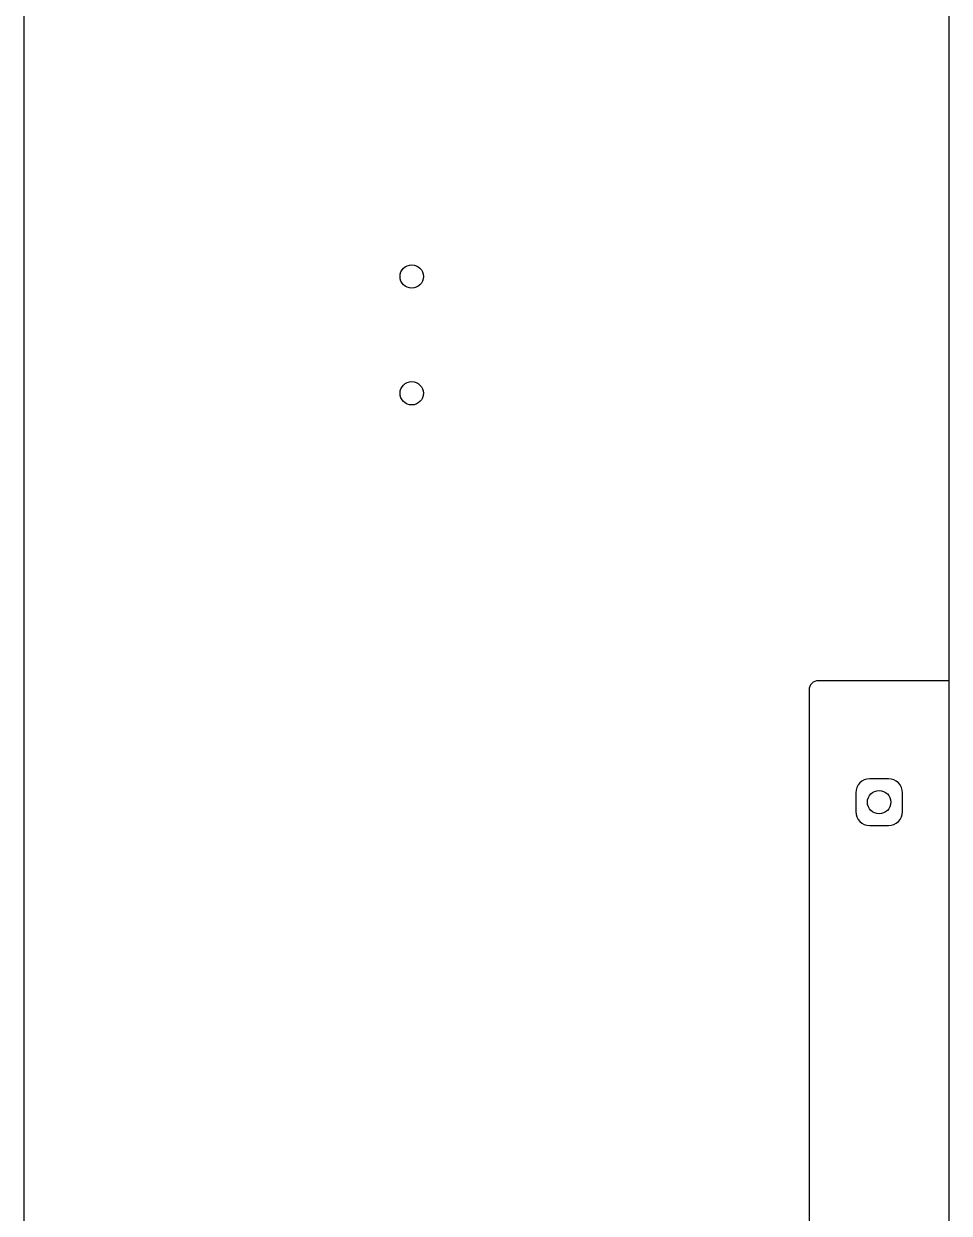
# Model space of a CAD drawing. Header units: inches. Extents: x 16559 to 58559, y 6500 to 36200.
# Drawn here: x 45842.3 to 46040.3, y 30836.3 to 31090.9 of the extents above; entities that cross this region are included whole.
import ezdxf

# ---------------------------------------------------------------- set-up
doc = ezdxf.new("R2010")
doc.units = ezdxf.units.IN
doc.header["$LTSCALE"] = 300
doc.layers.add('MACCHINA', color=40, linetype='Continuous')

# ---------------------------------------------------------------- blocks, each defined once
blk = doc.blocks.new('A$Ccd749461')
at = {"layer": 'MACCHINA'}
for p, q in [((-471.7, -232.8), (-471.7, 1712.8)), ((-669.7, 1703), (-669.7, 450)), ((-471.9, 611), (-499.7, 611)), ((-471.7, 611), (-471.9, 611)), ((-501.7, 609), (-501.7, 462)), ((-484.7, 590), (-488.7, 590)), ((-491.7, 587), (-491.7, 583)), ((-481.7, 583), (-481.7, 587)), ((-488.7, 580), (-484.7, 580))]:
    blk.add_line(p, q, dxfattribs=at)
for centre in [(-586.7, 697.5), (-586.7, 672.5), (-486.7, 585)]:
    blk.add_circle(centre, 2.5, dxfattribs=at)
for centre, radius, start, end in [((-499.7, 609), 2, 90, 180), ((-488.7, 587), 3, 90, 180), ((-484.7, 587), 3, 0, 90), ((-488.7, 583), 3, 180, 270), ((-484.7, 583), 3, 270, 0)]:
    blk.add_arc(centre, radius, start, end, dxfattribs=at)

msp = doc.modelspace()

# ---------------------------------------------------------------- block references
at = {"layer": 'MACCHINA'}
msp.add_blockref('A$Ccd749461', (46511.967, 30339.28), dxfattribs=at)

doc.saveas('drawing.dxf')
